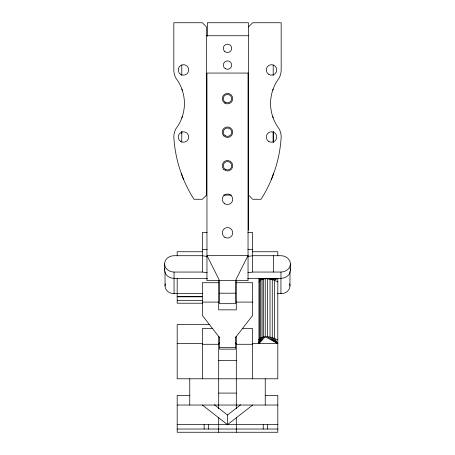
<?xml version="1.0" encoding="UTF-8"?>
<svg xmlns="http://www.w3.org/2000/svg" width="455" height="455" viewBox="0 0 455 455"><rect width="100%" height="100%" fill="white"/><g stroke="black" fill="none" stroke-linecap="round" stroke-linejoin="round"><path stroke-width="0.68" d="M181.71 173.224L181.71 174.64L183.735 179.765M181.761 142.023L181.778 131.387M258.946 343.588L260.789 337.735L260.789 279.751L258.946 278.341L262.091 279.251L262.091 337.235L258.946 343.588L259.788 338.384L259.788 280.399L258.946 278.341L263.61 278.938L263.61 336.922L258.946 343.588L258.946 278.341L265.237 278.83L265.237 336.814L258.946 343.588L259.162 339.146C264.19 334.664 272.443 337.183 277.817 339.959M258.946 281.975C262.438 275.855 272.437 280.206 277.817 278.341L277.817 378.793L177.183 378.793L177.183 324.523L209.545 324.523M258.946 339.959L259.162 339.146M181.795 117.913L182.267 116.725M272.733 90.204L273.205 89.015M271.265 179.765L275.099 169.431A129.755 129.755 0 0 0 281.173 137.012A17.074 17.074 0 0 0 278.966 128.623A41.928 41.928 0 0 1 278.966 78.305A17.074 17.074 0 0 0 281.173 69.922L281.173 22.75L252.656 22.75L248.464 26.942M235.468 337.576L252.656 315.4L252.656 282.72L236.304 282.72M218.696 343.588L219.731 342.626M252.656 405.035L227.5 424.634L227.5 415.017L240.667 404.757M277.487 293.702L283.294 293.435A9.009 7.803 0 0 0 289.664 283.875M206.536 35.746L248.464 35.746M223.593 195.081L231.407 195.081M207.11 232.471L202.344 232.471L202.344 272.05A77.572 38.783 0 0 0 207.105 272.784M247.89 232.471L252.656 232.471L252.656 272.05A77.572 38.783 0 0 1 247.895 272.784M202.344 249.368L207.11 249.368M247.89 249.368L252.656 249.368M202.344 251.746L177.183 251.746L177.183 255.898M252.656 251.746L277.817 251.746L277.817 255.898M207.105 256.444A77.572 38.783 0 0 1 202.344 255.71L174.037 255.71A9.436 8.173 0 0 0 164.608 263.883A9.436 8.173 0 0 0 174.037 272.05L202.344 272.05M252.656 272.05L280.962 272.05A9.436 8.173 0 0 0 290.392 263.883A9.436 8.173 0 0 0 280.962 255.71L252.656 255.71A77.572 38.783 0 0 1 247.895 256.444M207.44 278.341L174.037 278.341A9.436 8.173 0 0 1 164.926 268.058M247.628 278.341L280.962 278.341A9.436 8.173 0 0 0 290.074 268.058M218.696 282.72L202.344 282.72L202.344 315.4L219.532 337.576M219.532 293.196L235.468 293.196M177.183 293.657L202.509 293.657M165.336 283.875A9.009 7.803 0 0 0 171.706 293.435L177.513 293.702M177.183 296.597L202.52 296.592M177.183 296.808L202.515 296.808M177.183 300.505L202.515 300.505M202.344 302.097L218.696 302.097M236.304 302.097L252.656 302.097M202.515 303.206L177.183 303.206L177.183 278.341M212.565 328.555L202.344 328.555L202.344 378.793M242.435 328.555L252.656 328.555L252.656 378.793M177.183 343.588L202.344 343.588M252.656 343.588L277.817 343.588L274.348 338.27L274.348 280.28L277.817 278.341L265.237 278.83M202.344 344.281L218.696 344.281M236.304 344.281L252.656 344.281M219.532 347.552L235.468 347.552M218.696 360.479L236.304 360.479M218.696 393.086L236.304 393.086M189.763 395.418L177.183 395.418L177.183 432.25L277.817 432.25L277.817 395.418L265.237 395.418M177.183 405.035L277.817 405.035M177.183 424.634L277.817 424.634M177.183 429.037L277.817 429.037M265.237 336.814L277.817 343.588L272.266 337.644L272.266 279.66L277.817 278.341L270.02 279.199L267.659 278.921L267.659 336.905L277.817 343.588L270.02 337.183L270.02 279.199L274.348 280.28L277.817 281.975M214.333 404.757L227.5 415.017M202.344 405.035L227.5 424.634M235.269 342.626L236.304 343.588M248.464 195.081L252.656 199.273L261.045 199.273A129.755 129.755 0 0 0 273.29 174.64L273.29 173.224M272.733 116.725L273.205 117.913M181.795 89.015L182.267 90.204M273.222 131.387L273.239 142.023M290.392 263.883L290.392 270.173M289.971 271.538L289.971 285.894M280.962 272.05L280.934 293.702M273.626 255.71L273.626 272.05M273.205 65.048L273.205 75.621M273.205 131.973L273.205 142.523M267.438 424.634L267.438 429.037M265.237 378.793L265.237 405.035M263.246 424.634L263.246 429.037M248.464 230.304L248.464 22.75L207.372 22.75L207.372 36.258M236.304 280.399L236.304 309.855L218.696 309.855L218.696 280.399M236.304 336.325L236.304 408.778M236.304 417.775L236.304 432.25M235.468 336.967L235.468 349.133L219.532 349.133L219.532 336.967M218.696 336.325L218.696 408.778M218.696 417.775L218.696 432.25M208.316 424.634L208.316 429.037M204.124 424.634L204.124 429.037M189.763 378.793L189.763 405.035M181.795 65.048L181.795 75.621M181.795 131.973L181.795 133.383M174.037 272.05L174.066 293.702M165.029 271.538L165.029 285.894M164.608 263.883L164.608 270.173M248.043 255.46L235.468 280.621L235.468 303.678L219.532 303.678L219.532 280.621L206.957 255.46L248.043 255.46M206.536 195.081L202.344 199.273L193.955 199.273A129.755 129.755 0 0 1 181.71 174.64L179.901 169.431A129.755 129.755 0 0 1 173.827 137.012A17.074 17.074 0 0 1 176.034 128.623A41.928 41.928 0 0 0 176.034 78.305A17.074 17.074 0 0 1 173.827 69.922L173.827 22.75L202.344 22.75L206.536 26.942L206.536 195.081M248.043 73.067L206.957 73.067L206.957 280.621L248.043 280.621L248.043 73.067M224.878 237.356A5.244 5.244 0 0 0 232.744 232.818A5.244 5.244 0 0 0 224.878 228.279A5.244 5.244 0 0 0 224.878 237.356M224.878 203.812A5.244 5.244 0 0 0 232.744 199.273A5.244 5.244 0 0 0 224.878 194.734A5.244 5.244 0 0 0 224.878 203.812M223.792 169.436A5.244 5.244 0 0 0 232.562 167.087A5.244 5.244 0 0 0 226.141 160.666A5.244 5.244 0 0 0 223.792 169.436M223.792 135.891A5.244 5.244 0 0 0 232.562 133.542A5.244 5.244 0 0 0 226.141 127.127A5.244 5.244 0 0 0 223.792 135.891M224.878 103.183A5.244 5.244 0 0 0 232.744 98.644A5.244 5.244 0 0 0 224.878 94.105A5.244 5.244 0 0 0 224.878 103.183M268.905 141.55A5.244 5.244 0 0 0 276.765 137.012A5.244 5.244 0 0 0 268.905 132.468A5.244 5.244 0 0 0 268.905 141.55M268.905 74.461A5.244 5.244 0 0 0 276.765 69.922A5.244 5.244 0 0 0 268.905 65.383A5.244 5.244 0 0 0 268.905 74.461M180.851 141.55A5.244 5.244 0 0 0 188.717 137.012A5.244 5.244 0 0 0 180.851 132.468A5.244 5.244 0 0 0 180.851 141.55M180.851 74.461A5.244 5.244 0 0 0 188.717 69.922A5.244 5.244 0 0 0 180.851 65.383A5.244 5.244 0 0 0 180.851 74.461M225.401 68.728A4.192 4.192 0 0 0 231.692 65.099A4.192 4.192 0 0 0 225.401 61.47A4.192 4.192 0 0 0 225.401 68.728M224.537 51.29A4.192 4.192 0 0 0 231.549 49.413A4.192 4.192 0 0 0 226.414 44.277A4.192 4.192 0 0 0 224.537 51.29M225.401 102.273A4.192 4.192 0 0 0 231.692 98.644A4.192 4.192 0 0 0 225.401 95.01A4.192 4.192 0 0 0 225.401 102.273M225.401 135.817A4.192 4.192 0 0 0 231.692 132.189A4.192 4.192 0 0 0 225.401 128.555A4.192 4.192 0 0 0 225.401 135.817M225.401 169.362A4.192 4.192 0 0 0 231.692 165.734A4.192 4.192 0 0 0 225.401 162.099A4.192 4.192 0 0 0 225.401 169.362"/></g></svg>
